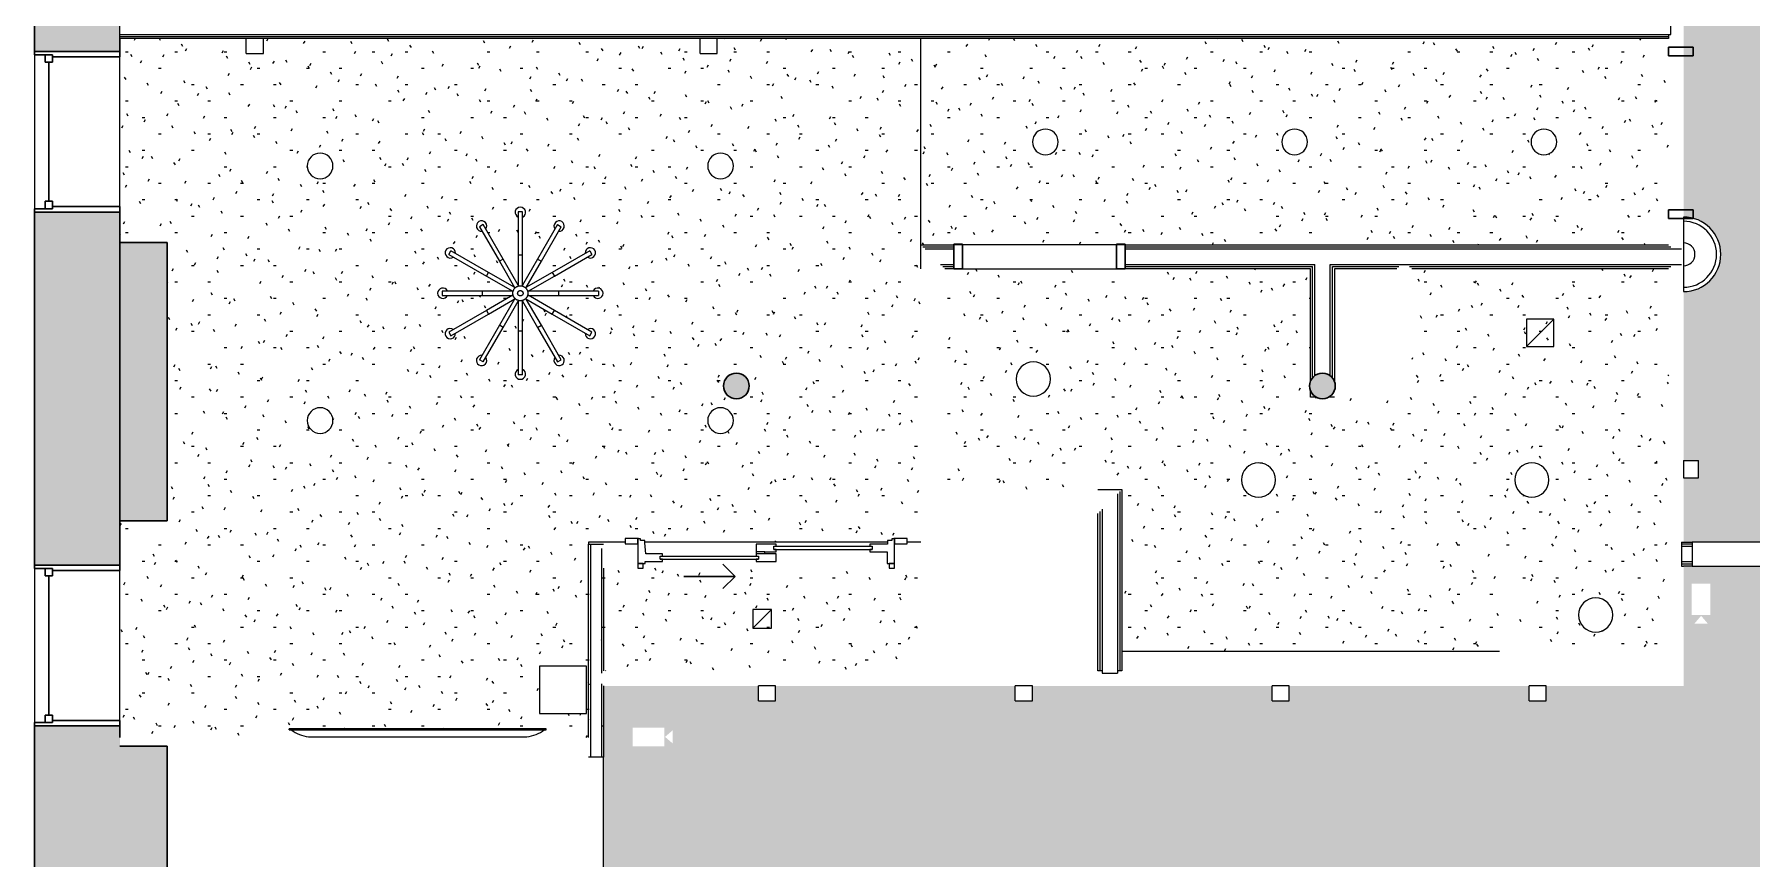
# Model space of a CAD drawing. Header units: inches. Extents: x -1041 to 1507, y -3558 to 870.
# Drawn here: x -1035.1 to -633.9, y 65 to 257.5 of the extents above; entities that cross this region are included whole.
import ezdxf

# ---------------------------------------------------------------- set-up
doc = ezdxf.new("R2010")
doc.units = ezdxf.units.IN
doc.header["$MEASUREMENT"] = 0
for name, color, linetype, lineweight in [('A-CLNG', 13, 'Continuous', 18), ('A-CLNG-PATT', 13, 'Continuous', 18), ('A-DETL-GENF', 92, 'Continuous', 18), ('A-DOOR', 31, 'Continuous', 18), ('A-DOOR-FRAM', 31, 'Continuous', 30), ('A-DOOR-GLAZ', 31, 'Continuous', 30), ('A-DOOR-OPNG', 31, 'Continuous', 30), ('A-GLAZ', 151, 'Continuous', 18), ('A-WALL', 113, 'Continuous', 18), ('A-WALL-PATT', 111, 'Continuous', 18), ('E-LITE-EQPM', 33, 'Continuous', 9), ('I-WALL', 2, 'Continuous', 18), ('Q-SPCQ', 91, 'Continuous', 9), ('S-COLS', 52, 'Continuous', 18)]:
    doc.layers.add(name, color=color, linetype=linetype, lineweight=lineweight)
pattern_1 = [(0, (0, 0), (15.36, 3.84), [0.634, -10.886, 0.634, -10.886, -61.44]), (0, (0, 0), (15.36, 3.84), [-23.04, 0.634, -22.406, 0.634, -10.886, -26.88]), (0, (0, 0), (15.36, 3.84), [-57.6, 0.634, -7.046, 0.634, -18.566]), (120, (5.76, 1.92), (-11.005538, 11.38215), [0.634, -10.886, 0.634, -10.886, -61.44]), (120, (5.76, 1.92), (-11.005538, 11.38215), [-23.04, 0.634, -22.406, 0.634, -10.886, -26.88]), (120, (5.76, 1.92), (-11.005538, 11.38215), [-57.6, 0.634, -7.046, 0.634, -18.566]), (240, (7.68, 9.6), (-4.354462, -15.22215), [0.634, -10.886, 0.634, -10.886, -61.44]), (240, (7.68, 9.6), (-4.354462, -15.22215), [-23.04, 0.634, -22.406, 0.634, -10.886, -26.88]), (240, (7.68, 9.6), (-4.354462, -15.22215), [-57.6, 0.634, -7.046, 0.634, -18.566])]

# ---------------------------------------------------------------- blocks, each defined once
blk = doc.blocks.new('Double Hung - side window 4_ X 6_ 3_ H-6972878-1st Floor RCP')
at = {"layer": 'A-GLAZ', "color": 8, "lineweight": 30}
for p, q in [((-18.75, 10), (-18, 10)), ((-18, 5.75), (-18, 10)), ((18, 5.75), (18, 10)), ((18.75, 10), (18, 10)), ((-18, 7.5), (-18, 5.75)), ((-18, 7.5), (-16.25, 7.5)), ((-18, 5.75), (-16.25, 5.75)), ((-18, 5.75), (-17.5, 5.75)), ((-17.5, -10), (-17.5, 5.75)), ((-16.25, 7.5), (-16.25, 5.75)), ((-16.25, 6.625), (16.25, 6.625)), ((16.25, 7.5), (16.25, 5.75)), ((18, 7.5), (16.25, 7.5)), ((18, 5.75), (16.25, 5.75)), ((17.5, 5.75), (18, 5.75)), ((17.5, 5.75), (17.5, -10)), ((18, 7.5), (18, 5.75)), ((-17.5, -10), (-18.75, -10)), ((17.5, -10), (18.75, -10))]:
    blk.add_line(p, q, dxfattribs=at)
blk = doc.blocks.new('Concrete-Round-Column - 10_-4877615-1st Floor RCP')
at = {"layer": 'S-COLS', "lineweight": 9}
blk.add_hatch(color=7, dxfattribs=at).paths.add_polyline_path([(0, -3), (1.15, -2.77), (2.12, -2.12), (2.77, -1.15), (3, 0), (2.77, 1.15), (2.12, 2.12), (1.15, 2.77), (0, 3), (-1.15, 2.77), (-2.12, 2.12), (-2.77, 1.15), (-3, 0), (-2.77, -1.15), (-2.12, -2.12), (-1.15, -2.77), (-1.03, -2.79)], flags=0)
at = {"layer": 'S-COLS', "color": 8, "lineweight": 30}
for start, end in [(0, 180), (180, 0)]:
    blk.add_arc((0, 0), 3, start, end, dxfattribs=at)
blk = doc.blocks.new('Single Flush - D2 3_ X 8_-8252890-1st Floor RCP')
at = {"layer": 'A-DOOR-FRAM'}
for p, q in [((-20, -2.9375), (-20, 2.8125)), ((-20, 2.8125), (-18, 2.8125)), ((-18, -2.9375), (-18, 2.8125)), ((18.000004, -2.9375), (18.000004, 2.8125)), ((18.000004, 2.8125), (20.000004, 2.8125)), ((20.000004, -2.9375), (20.000004, 2.8125)), ((-20, -2.9375), (-18, -2.9375)), ((18.000004, -2.9375), (20.000004, -2.9375))]:
    blk.add_line(p, q, dxfattribs=at)
blk = doc.blocks.new('Door-Sliding-JELD-WEN-2_Panel-Stationary_Active-Wide_Stile-EpicVue - D6 5_ X 8_-8222142-1st Floor RCP')
at = {"layer": 'A-DETL-GENF', "lineweight": 9}
for p, q in [((-29.86, 4.12), (-32.91, 4.12)), ((-32.91, 4.12), (-32.91, 2.86)), ((-30, 2.86), (-30, 4.04)), ((-30, 4.04), (-29.86, 4.04)), ((-29.86, 4.04), (-29.86, 4.12)), ((29.86, 4.12), (29.86, 4.04)), ((32.91, 4.12), (29.86, 4.12)), ((29.86, 4.04), (30, 4.04)), ((30, 4.04), (30, 2.86)), ((32.91, 2.86), (32.91, 4.12)), ((-32.91, 2.86), (-30, 2.86)), ((-29.34, 4.01), (-30, 4.01)), ((-30, 4.01), (-30, -1.74)), ((-29.34, 3.61), (-29.34, 4.01)), ((-28.34, 3.61), (-29.34, 3.61)), ((-28.34, 3.12), (-28.34, 3.61)), ((-28.11, 0.52), (-28.34, 3.12)), ((-24.21, 0.52), (-28.11, 0.52)), ((-24.75, -0.74), (-24.75, 0.01)), ((-24.75, 0.01), (-24.21, 0.01)), ((-24.21, 0.01), (-24.21, 0.52)), ((2.32, 2.8), (-2.37, 2.8)), ((-2.37, 2.8), (-2.37, 0.96)), ((-2.37, 0.96), (-2.32, 0.96)), ((-0.28, 1.01), (-2.32, 1.01)), ((-2.32, 1.01), (-2.32, 0.96)), ((-2.32, 0.96), (-2.32, 0.01)), ((-0.28, 0.52), (-2.32, 0.52)), ((-2.32, 0.01), (-1.78, 0.01)), ((-1.78, 0.01), (-1.78, -0.74)), ((-0.28, 0.52), (-0.28, 1.01)), ((-0.28, 1.01), (2.31, 1.01)), ((2.31, 0.52), (-0.28, 0.52)), ((1.78, 1.54), (1.78, 2.29)), ((1.78, 2.29), (2.32, 2.29)), ((2.31, 1.54), (1.78, 1.54)), ((2.31, 1.01), (2.31, 1.54)), ((2.31, -1.27), (2.31, 0.52)), ((2.32, 2.29), (2.32, 2.8)), ((24.2, 2.8), (24.2, 2.29)), ((28.33, 2.8), (24.2, 2.8)), ((24.2, 2.29), (24.75, 2.29)), ((24.75, 1.54), (24.21, 1.54)), ((24.21, 1.54), (24.21, 1.01)), ((24.21, 1.01), (28.25, 1.01)), ((24.75, 2.29), (24.75, 1.54)), ((28.25, 1.01), (28.25, -1.74)), ((29.34, 3.61), (28.33, 3.61)), ((28.33, 3.61), (28.33, 2.8)), ((30, 4.01), (29.34, 4.01)), ((29.34, 4.01), (29.34, 3.61)), ((30, -1.74), (30, 4.01)), ((30, 2.86), (32.91, 2.86)), ((-30, -1.74), (-28.25, -1.74)), ((-28.25, -1.74), (-28.25, -1.27)), ((-28.25, -1.27), (-24.22, -1.27)), ((-24.22, -0.74), (-24.75, -0.74)), ((-24.22, -1.27), (-24.22, -0.74)), ((-1.78, -0.74), (-2.31, -0.74)), ((-2.31, -0.74), (-2.31, -1.27)), ((-2.31, -1.27), (2.31, -1.27)), ((28.25, -1.74), (30, -1.74))]:
    blk.add_line(p, q, dxfattribs=at)
at = {"layer": 'A-DOOR-FRAM', "lineweight": 9}
for p, q in [((-28.75, -1.74), (-30, -1.74)), ((-30, -1.74), (-30, -2.81)), ((-30, -2.81), (-28.75, -2.81)), ((-28.75, -2.81), (-28.75, -1.74)), ((28.75, -1.74), (28.75, -2.81)), ((30, -1.74), (28.75, -1.74)), ((28.75, -2.81), (30, -2.81)), ((30, -2.81), (30, -1.74))]:
    blk.add_line(p, q, dxfattribs=at)
at = {"layer": 'A-DOOR-GLAZ', "lineweight": 9}
for p, q in [((-24.75, 0.01), (-1.78, 0.01)), ((1.78, 2.29), (24.75, 2.29)), ((1.78, 1.54), (24.75, 1.54)), ((-24.75, -0.74), (-1.78, -0.74))]:
    blk.add_line(p, q, dxfattribs=at)
at = {"layer": 'A-DOOR-OPNG'}
for p, q in [((-10.1, -1.92), (-7.27, -4.75)), ((-7.27, -4.75), (-19.27, -4.75)), ((-10.1, -7.58), (-7.27, -4.75))]:
    blk.add_line(p, q, dxfattribs=at)
blk = doc.blocks.new('Single Flush - D1 3_ X 8_-8252943-1st Floor RCP')
at = {"layer": 'A-DOOR-FRAM'}
for p, q in [((-20, -4), (-20, 1.75)), ((-20, 1.75), (-18, 1.75)), ((-18, -4), (-18, 1.75)), ((18.000004, -4), (18.000004, 1.75)), ((18.000004, 1.75), (20.000004, 1.75)), ((20.000004, -4), (20.000004, 1.75)), ((-20, -4), (-18, -4)), ((18.000004, -4), (20.000004, -4))]:
    blk.add_line(p, q, dxfattribs=at)
blk = doc.blocks.new('A-Flat_Screen_TV - OLED 65B6P 65_-4747238-1st Floor RCP')
at = {"layer": 'Q-SPCQ'}
for p, q in [((-29.94, 0.19), (-30, 0.19)), ((-30, 0.19), (-30, 0)), ((-30, 0), (30, 0)), ((-29.56, 0.19), (-29.94, 0.19)), ((-29.94, 0), (-29.94, -0.06)), ((29.56, 0.19), (-29.56, 0.19)), ((25.5, 1.81), (-25.5, 1.81)), ((29.94, 0.19), (29.56, 0.19)), ((30, 0.19), (29.94, 0.19)), ((29.94, 0), (29.94, -0.06)), ((30, 0.19), (30, 0)), ((-29.94, -0.06), (29.94, -0.06))]:
    blk.add_line(p, q, dxfattribs=at)
for centre, start, end in [((-24.9, -5.58), 94.6372, 128.9656), ((24.9, -5.58), 51.0344, 85.3628)]:
    blk.add_arc(centre, 7.41, start, end, dxfattribs=at)
blk = doc.blocks.new('Sconce Light - Uplight - LIGHT W ROOM NUMBER-8192796-1st Floor RCP')
at = {"layer": 'E-LITE-EQPM'}
blk.add_line((-8.71, 1.75), (8.71, 1.75), dxfattribs=at)
for radius, start in [(8.71, 360), (7.71, 0), (2.68, 0)]:
    blk.add_arc((0, 1.75), radius, start, 180, dxfattribs=at)
blk = doc.blocks.new('Sconce Light - Sphere - 100W - 277V-8192798-1st Floor RCP')
at = {"layer": 'E-LITE-EQPM'}
for p, q in [((0, -1.75), (-2, -1.75)), ((-2, -1.75), (-2, -5.25)), ((2, -1.75), (0, -1.75)), ((2, -1.75), (2, -5.25)), ((-2, -5.25), (0, -5.25)), ((0, -5.25), (2, -5.25))]:
    blk.add_line(p, q, dxfattribs=at)
blk = doc.blocks.new('Sconce Light - Sphere - 100W - 277V-8188949-1st Floor RCP')
at = {"layer": 'E-LITE-EQPM'}
for p, q in [((0, 5.25), (-2, 5.25)), ((-2, 5.25), (-2, 1.75)), ((2, 5.25), (0, 5.25)), ((2, 5.25), (2, 1.75)), ((-2, 1.75), (0, 1.75)), ((0, 1.75), (2, 1.75))]:
    blk.add_line(p, q, dxfattribs=at)
blk = doc.blocks.new('Sconce Light - Sphere - 100W - 277V-8439645-1st Floor RCP')
at = {"layer": 'E-LITE-EQPM'}
for p, q in [((0, 7.5), (-2, 7.5)), ((-2, 7.5), (-2, 4)), ((2, 7.5), (0, 7.5)), ((2, 7.5), (2, 4)), ((-2, 4), (0, 4)), ((0, 4), (2, 4))]:
    blk.add_line(p, q, dxfattribs=at)
blk = doc.blocks.new('L-Recessed Square Downlight - 6_-V6-1st Floor RCP')
at = {"layer": 'E-LITE-EQPM'}
for p, q in [((-3.1875, -3.1875), (-3.1875, 3.1875)), ((-3.1875, 3.1875), (3.1875, 3.1875)), ((-3.1875, 3.1875), (3.1875, -3.1875)), ((3.1875, 3.1875), (3.1875, -3.1875)), ((3.1875, -3.1875), (-3.1875, -3.1875))]:
    blk.add_line(p, q, dxfattribs=at)
blk = doc.blocks.new('L-Recessed Square Downlight - 4_-4552743-1st Floor RCP')
at = {"layer": 'E-LITE-EQPM'}
for p, q in [((-2.1875, -2.1875), (-2.1875, 2.1875)), ((-2.1875, 2.1875), (2.1875, 2.1875)), ((-2.1875, 2.1875), (2.1875, -2.1875)), ((2.1875, 2.1875), (2.1875, -2.1875)), ((2.1875, -2.1875), (-2.1875, -2.1875))]:
    blk.add_line(p, q, dxfattribs=at)
blk = doc.blocks.new('Iron_Chandelier_2145 - Iron_Chandelier_2145-6205901-1st Floor RCP')
at = {"layer": 'E-LITE-EQPM'}
for p, q in [((-8.69, 16.05), (-9.56, 15.55)), ((-4.04, 7.99), (-8.69, 16.05)), ((-0.5, 19.02), (-0.5, 8.88)), ((0.5, 19.02), (-0.5, 19.02)), ((0.5, 8.88), (0.5, 19.02)), ((8.69, 16.05), (4.04, 7.99)), ((8.69, 16.05), (9.56, 15.55)), ((-9.56, 15.55), (-4.9, 7.49)), ((4.9, 7.49), (9.56, 15.55)), ((-16.72, 9.08), (-16.22, 9.94)), ((-16.72, 9.08), (-7.94, 4)), ((-7.44, 4.87), (-16.22, 9.94)), ((-0.5, 8.88), (-0.5, 2.41)), ((0.5, 8.88), (-0.5, 8.88)), ((0.5, 2.41), (0.5, 8.88)), ((16.22, 9.94), (7.44, 4.87)), ((7.94, 4), (16.72, 9.08)), ((16.22, 9.94), (16.72, 9.08)), ((-7.94, 4), (-7.44, 4.87)), ((-1.84, 1.64), (-7.44, 4.87)), ((-4.04, 7.99), (-4.9, 7.49)), ((-4.9, 7.49), (-1.36, 1.36)), ((-0.5, 1.86), (-4.04, 7.99)), ((4.04, 7.99), (0.5, 1.86)), ((1.36, 1.36), (4.9, 7.49)), ((7.44, 4.87), (1.84, 1.64)), ((4.04, 7.99), (4.9, 7.49)), ((7.44, 4.87), (7.94, 4)), ((-8.94, 0.5), (-18.25, 0.5)), ((-18.25, 0.5), (-18.25, -0.5)), ((-1.86, 0.5), (-8.94, 0.5)), ((-8.94, 0.5), (-8.94, -0.5)), ((-7.94, 4), (-2.34, 0.77)), ((-2.34, 0.77), (-1.69, 0.4)), ((-1.2, 1.27), (-1.84, 1.64)), ((-0.5, 2.41), (-0.5, 1.66)), ((0.5, 1.67), (0.5, 2.41)), ((1.84, 1.64), (1.19, 1.26)), ((1.69, 0.4), (2.34, 0.77)), ((8.94, 0.5), (1.86, 0.5)), ((2.34, 0.77), (7.94, 4)), ((18.25, 0.5), (8.94, 0.5)), ((8.94, 0.5), (8.94, -0.5)), ((18.25, 0.5), (18.25, -0.5)), ((-18.25, -0.5), (-8.94, -0.5)), ((-7.94, -4), (-16.72, -9.08)), ((-8.94, -0.5), (-1.86, -0.5)), ((-2.34, -0.77), (-7.94, -4)), ((-7.94, -4), (-7.44, -4.87)), ((-7.44, -4.87), (-1.84, -1.64)), ((-1.36, -1.36), (-4.9, -7.49)), ((-4.04, -7.99), (-0.5, -1.86)), ((-1.69, -0.4), (-2.34, -0.77)), ((-1.84, -1.64), (-1.19, -1.26)), ((-0.5, -1.67), (-0.5, -2.41)), ((-0.5, -2.41), (-0.5, -8.88)), ((0.5, -2.41), (0.5, -1.66)), ((0.5, -1.86), (4.04, -7.99)), ((0.5, -8.88), (0.5, -2.41)), ((1.2, -1.27), (1.84, -1.64)), ((4.9, -7.49), (1.36, -1.36)), ((2.34, -0.77), (1.69, -0.4)), ((1.84, -1.64), (7.44, -4.87)), ((1.86, -0.5), (8.94, -0.5)), ((7.94, -4), (2.34, -0.77)), ((7.44, -4.87), (7.94, -4)), ((16.72, -9.08), (7.94, -4)), ((8.94, -0.5), (18.25, -0.5)), ((-16.22, -9.94), (-7.44, -4.87)), ((-4.9, -7.49), (-9.56, -15.55)), ((-8.69, -16.05), (-4.04, -7.99)), ((-4.04, -7.99), (-4.9, -7.49)), ((4.04, -7.99), (4.9, -7.49)), ((4.04, -7.99), (8.69, -16.05)), ((9.56, -15.55), (4.9, -7.49)), ((7.44, -4.87), (16.22, -9.94)), ((-16.72, -9.08), (-16.22, -9.94)), ((-0.5, -8.88), (-0.5, -19.02)), ((0.5, -8.88), (-0.5, -8.88)), ((0.5, -19.02), (0.5, -8.88)), ((16.22, -9.94), (16.72, -9.08)), ((-8.69, -16.05), (-9.56, -15.55)), ((8.69, -16.05), (9.56, -15.55)), ((0.5, -19.02), (-0.5, -19.02))]:
    blk.add_line(p, q, dxfattribs=at)
at = {"layer": 'E-LITE-EQPM', "flags": 128}
for points in [[(-1.75, 0), (-1.75, 0.07), (-1.75, 0.14), (-1.74, 0.21), (-1.73, 0.28), (-1.72, 0.35), (-1.7, 0.42), (-1.68, 0.48), (-1.66, 0.55), (-1.64, 0.62), (-1.61, 0.68), (-1.59, 0.75), (-1.56, 0.81), (-1.52, 0.87), (-1.49, 0.93), (-1.45, 0.99), (-1.41, 1.05), (-1.36, 1.1), (-1.32, 1.16), (-1.27, 1.21), (-1.22, 1.26), (-1.17, 1.31), (-1.12, 1.35), (-1.06, 1.39), (-1.01, 1.44), (-0.95, 1.48), (-0.89, 1.51), (-0.83, 1.55), (-0.76, 1.58), (-0.7, 1.61), (-0.64, 1.63), (-0.57, 1.66), (-0.5, 1.68), (-0.44, 1.7), (-0.37, 1.71), (-0.3, 1.73), (-0.23, 1.74), (-0.16, 1.75), (-0.09, 1.75), (-0.02, 1.75), (0.05, 1.75), (0.12, 1.75), (0.19, 1.74), (0.26, 1.73), (0.33, 1.72), (0.4, 1.71), (0.47, 1.69), (0.53, 1.67), (0.6, 1.65), (0.67, 1.62), (0.73, 1.59), (0.79, 1.56), (0.85, 1.53), (0.92, 1.5), (0.97, 1.46), (1.03, 1.42), (1.09, 1.38), (1.14, 1.33), (1.19, 1.28), (1.24, 1.23), (1.29, 1.18), (1.34, 1.13), (1.38, 1.08), (1.43, 1.02), (1.46, 0.96), (1.5, 0.9), (1.54, 0.84), (1.57, 0.78), (1.6, 0.72), (1.63, 0.65), (1.65, 0.59), (1.67, 0.52), (1.69, 0.45), (1.71, 0.39), (1.72, 0.32), (1.74, 0.25), (1.74, 0.18), (1.75, 0.11), (1.75, 0.04), (1.75, 0)], [(1.75, 0), (1.75, -0.07), (1.75, -0.14), (1.74, -0.21), (1.73, -0.28), (1.72, -0.35), (1.7, -0.42), (1.68, -0.48), (1.66, -0.55), (1.64, -0.62), (1.61, -0.68), (1.59, -0.75), (1.56, -0.81), (1.52, -0.87), (1.49, -0.93), (1.45, -0.99), (1.41, -1.05), (1.36, -1.1), (1.32, -1.16), (1.27, -1.21), (1.22, -1.26), (1.17, -1.31), (1.12, -1.35), (1.06, -1.39), (1.01, -1.44), (0.95, -1.48), (0.89, -1.51), (0.83, -1.55), (0.76, -1.58), (0.7, -1.61), (0.64, -1.63), (0.57, -1.66), (0.5, -1.68), (0.44, -1.7), (0.37, -1.71), (0.3, -1.73), (0.23, -1.74), (0.16, -1.75), (0.09, -1.75), (0.02, -1.75), (-0.05, -1.75), (-0.12, -1.75), (-0.19, -1.74), (-0.26, -1.73), (-0.33, -1.72), (-0.4, -1.71), (-0.47, -1.69), (-0.53, -1.67), (-0.6, -1.65), (-0.67, -1.62), (-0.73, -1.59), (-0.79, -1.56), (-0.85, -1.53), (-0.92, -1.5), (-0.97, -1.46), (-1.03, -1.42), (-1.09, -1.38), (-1.14, -1.33), (-1.19, -1.28), (-1.24, -1.23), (-1.29, -1.18), (-1.34, -1.13), (-1.38, -1.08), (-1.43, -1.02), (-1.46, -0.96), (-1.5, -0.9), (-1.54, -0.84), (-1.57, -0.78), (-1.6, -0.72), (-1.63, -0.65), (-1.65, -0.59), (-1.67, -0.52), (-1.69, -0.45), (-1.71, -0.39), (-1.72, -0.32), (-1.74, -0.25), (-1.74, -0.18), (-1.75, -0.11), (-1.75, -0.04), (-1.75, 0)], [(-0.63, 0), (-0.63, 0.03), (-0.63, 0.05), (-0.62, 0.08), (-0.62, 0.1), (-0.62, 0.12), (-0.61, 0.15), (-0.6, 0.17), (-0.6, 0.2), (-0.59, 0.22), (-0.58, 0.24), (-0.57, 0.27), (-0.56, 0.29), (-0.55, 0.31), (-0.53, 0.33), (-0.52, 0.35), (-0.5, 0.38), (-0.49, 0.39), (-0.47, 0.41), (-0.46, 0.43), (-0.44, 0.45), (-0.42, 0.47), (-0.4, 0.48), (-0.38, 0.5), (-0.36, 0.51), (-0.34, 0.53), (-0.32, 0.54), (-0.3, 0.55), (-0.27, 0.57), (-0.25, 0.58), (-0.23, 0.59), (-0.2, 0.59), (-0.18, 0.6), (-0.16, 0.61), (-0.13, 0.61), (-0.11, 0.62), (-0.08, 0.62), (-0.06, 0.63), (-0.03, 0.63), (-0.01, 0.63), (0.02, 0.63), (0.04, 0.63), (0.07, 0.62), (0.09, 0.62), (0.12, 0.62), (0.14, 0.61), (0.17, 0.61), (0.19, 0.6), (0.21, 0.59), (0.24, 0.58), (0.26, 0.57), (0.28, 0.56), (0.31, 0.55), (0.33, 0.54), (0.35, 0.52), (0.37, 0.51), (0.39, 0.49), (0.41, 0.48), (0.43, 0.46), (0.45, 0.44), (0.46, 0.42), (0.48, 0.41), (0.5, 0.39), (0.51, 0.37), (0.52, 0.35), (0.54, 0.32), (0.55, 0.3), (0.56, 0.28), (0.57, 0.26), (0.58, 0.23), (0.59, 0.21), (0.6, 0.19), (0.61, 0.16), (0.61, 0.14), (0.62, 0.11), (0.62, 0.09), (0.62, 0.06), (0.63, 0.04), (0.63, 0.01), (0.63, 0)], [(0.63, 0), (0.63, -0.03), (0.63, -0.05), (0.62, -0.08), (0.62, -0.1), (0.62, -0.12), (0.61, -0.15), (0.6, -0.17), (0.6, -0.2), (0.59, -0.22), (0.58, -0.24), (0.57, -0.27), (0.56, -0.29), (0.55, -0.31), (0.53, -0.33), (0.52, -0.35), (0.5, -0.38), (0.49, -0.39), (0.47, -0.41), (0.46, -0.43), (0.44, -0.45), (0.42, -0.47), (0.4, -0.48), (0.38, -0.5), (0.36, -0.51), (0.34, -0.53), (0.32, -0.54), (0.3, -0.55), (0.27, -0.57), (0.25, -0.58), (0.23, -0.59), (0.2, -0.59), (0.18, -0.6), (0.16, -0.61), (0.13, -0.61), (0.11, -0.62), (0.08, -0.62), (0.06, -0.63), (0.03, -0.63), (0.01, -0.63), (-0.02, -0.63), (-0.04, -0.63), (-0.07, -0.62), (-0.09, -0.62), (-0.12, -0.62), (-0.14, -0.61), (-0.17, -0.61), (-0.19, -0.6), (-0.21, -0.59), (-0.24, -0.58), (-0.26, -0.57), (-0.28, -0.56), (-0.31, -0.55), (-0.33, -0.54), (-0.35, -0.52), (-0.37, -0.51), (-0.39, -0.49), (-0.41, -0.48), (-0.43, -0.46), (-0.45, -0.44), (-0.46, -0.42), (-0.48, -0.41), (-0.5, -0.39), (-0.51, -0.37), (-0.52, -0.35), (-0.54, -0.32), (-0.55, -0.3), (-0.56, -0.28), (-0.57, -0.26), (-0.58, -0.23), (-0.59, -0.21), (-0.6, -0.19), (-0.61, -0.16), (-0.61, -0.14), (-0.62, -0.11), (-0.62, -0.09), (-0.62, -0.06), (-0.63, -0.04), (-0.63, -0.01), (-0.63, 0)]]:
    blk.add_lwpolyline(points, dxfattribs=at)
at = {"layer": 'E-LITE-EQPM'}
for centre, start, end in [((0, 18.89), 90, 244.637), ((0, 18.89), 295.363, 90), ((-9.06, 15.7), 120, 274.637), ((-9.06, 15.7), 325.363, 120), ((9.06, 15.7), 60, 214.637), ((9.06, 15.7), 265.363, 60), ((-16.36, 9.44), 150, 304.637), ((-16.36, 9.44), 355.363, 150), ((16.36, 9.44), 30, 184.637), ((16.36, 9.44), 235.363, 30), ((-18.12, 0), 25.363, 180), ((-18.12, 0), 180, 334.637), ((18.12, 0), 0, 154.637), ((18.12, 0), 205.363, 0), ((-16.36, -9.44), 55.363, 210), ((-16.36, -9.44), 210, 4.637), ((16.36, -9.44), 175.363, 330), ((16.36, -9.44), 330, 124.637), ((-9.06, -15.7), 85.363, 240), ((-9.06, -15.7), 240, 34.637), ((9.06, -15.7), 145.363, 300), ((9.06, -15.7), 300, 94.637), ((0, -18.89), 115.363, 270), ((0, -18.89), 270, 64.637)]:
    blk.add_arc(centre, 1.21, start, end, dxfattribs=at)
blk = doc.blocks.new('Lighting_Pendants_Elesi-Luce_Quid_02820 - Quid_02820-6789157-1st Floor RCP')
at = {"layer": 'A-DETL-GENF', "lineweight": 9}
for p, q in [((5.51, 5.51), (-5.51, 5.51)), ((-5.51, 5.51), (-5.51, -5.51)), ((-5.51, 5.51), (-5.51, -5.51)), ((5.51, 5.51), (-5.51, 5.51)), ((5.51, -5.51), (5.51, 5.51)), ((5.51, -5.51), (5.51, 5.51)), ((-5.51, -5.51), (5.51, -5.51)), ((-5.51, -5.51), (5.51, -5.51))]:
    blk.add_line(p, q, dxfattribs=at)
blk = doc.blocks.new('Sconce Light - Sphere - Bedside Sconce-8114696-1st Floor RCP')
at = {"layer": 'E-LITE-EQPM'}
for p, q in [((0, 6.3125), (-2, 6.3125)), ((-2, 6.3125), (-2, 2.8125)), ((2, 6.3125), (0, 6.3125)), ((2, 6.3125), (2, 2.8125)), ((-2, 2.8125), (0, 2.8125)), ((0, 2.8125), (2, 2.8125))]:
    blk.add_line(p, q, dxfattribs=at)

msp = doc.modelspace()

# ---------------------------------------------------------------- hatches: boundary and pattern name
at = {"layer": 'A-CLNG-PATT'}
h = msp.add_hatch(dxfattribs=at)
h.set_pattern_fill('FP_3', color=256, style=0, pattern_type=2)
h.set_pattern_definition(pattern_1)
h.paths.add_polyline_path([(-901.04, 36.25), (-734.66, 36.25), (-734.66, 39.75), (-730.66, 39.75), (-730.66, 36.25), (-666.72, 36.25), (-666.72, 39.75), (-662.72, 39.75), (-662.72, 36.25), (-612.11, 36.25), (-612.11, 39.57), (-612.89, 38.89), (-612.89, 42.01), (-612.11, 41.34), (-612.11, 133.25), (-649.82, 133.25), (-649.82, 105.32), (-681.91, 105.32), (-681.91, 101.82), (-685.91, 101.82), (-685.91, 105.32), (-741.91, 105.32), (-741.91, 101.82), (-745.91, 101.82), (-745.91, 105.32), (-801.91, 105.32), (-801.91, 101.82), (-805.91, 101.82), (-805.91, 105.32), (-861.91, 105.32), (-861.91, 101.82), (-865.91, 101.82), (-865.91, 105.32), (-902.11, 105.32), (-902.11, 36.25)], flags=0)
h.paths.add_polyline_path([(-601.07, 36.25), (-601.07, 44.47), (-590.07, 44.47), (-590.07, 133.25), (-609.11, 133.25), (-609.11, 42.67), (-603.53, 42.67), (-603.53, 38.26), (-609.11, 38.26), (-609.11, 36.25), (-603.53, 36.25)], flags=0)
h.paths.add_polyline_path([(-895.28, 91.17), (-895.28, 95.59), (-887.91, 95.59), (-887.91, 91.17)], flags=0)
h.paths.add_polyline_path([(-885.92, 91.84), (-887.74, 93.4), (-885.92, 94.95), (-885.92, 93.07)], flags=0)
h.paths.add_polyline_path([(-647.27, 119.86), (-645.71, 121.68), (-644.15, 119.86)], flags=0)
h.paths.add_polyline_path([(-647.27, 121.85), (-647.93, 121.85), (-647.93, 129.22), (-643.52, 129.22), (-643.52, 121.85), (-644.15, 121.85)], flags=0)
h.paths.add_polyline_path([(-597.28, 138.88), (-590.07, 138.88), (-590.07, 153.94), (-593.57, 153.94), (-593.57, 157.94), (-590.07, 157.94), (-590.07, 190.94), (-593.57, 190.94), (-593.57, 194.94), (-590.07, 194.94), (-590.07, 290.26), (-593.57, 290.26), (-593.57, 294.26), (-590.07, 294.26), (-590.07, 327.26), (-593.57, 327.26), (-593.57, 331.26), (-590.07, 331.26), (-590.07, 424.56), (-593.57, 424.56), (-593.57, 428.56), (-590.07, 428.56), (-590.07, 461.56), (-593.57, 461.56), (-593.57, 465.56), (-590.07, 465.56), (-590.07, 564.52), (-593.57, 564.52), (-593.57, 568.52), (-590.07, 568.52), (-590.07, 595.93), (-593.57, 595.93), (-593.57, 599.93), (-590.07, 599.93), (-590.07, 674.85), (-609.11, 674.85), (-609.11, 138.88), (-599.42, 138.88)], flags=0)
h.paths.add_polyline_path([(-637.65, 138.88), (-612.11, 138.88), (-612.11, 674.85), (-632.11, 674.85), (-632.33, 672.91), (-632.97, 671.07), (-634.01, 669.42), (-635.39, 668.04), (-637.04, 667.01), (-638.88, 666.36), (-640.82, 666.14), (-642.76, 666.36), (-643.61, 666.66), (-643.61, 663.57), (-648.03, 663.57), (-648.03, 670.06), (-648.67, 671.07), (-649.31, 672.91), (-649.53, 674.85), (-649.82, 674.85), (-649.82, 614.6), (-646.32, 614.6), (-646.32, 610.6), (-649.82, 610.6), (-649.82, 554.6), (-646.32, 554.6), (-646.32, 550.6), (-649.82, 550.6), (-649.82, 513.52), (-647.88, 513.3), (-646.04, 512.66), (-644.39, 511.62), (-643.01, 510.24), (-641.97, 508.59), (-641.33, 506.75), (-641.11, 504.81), (-641.33, 502.87), (-641.97, 501.03), (-643.01, 499.38), (-644.39, 498), (-646.04, 496.96), (-647.88, 496.32), (-649.82, 496.1), (-649.82, 417.81), (-646.32, 417.81), (-646.32, 413.81), (-649.82, 413.81), (-649.82, 361.93), (-646.32, 361.93), (-646.32, 357.93), (-649.82, 357.93), (-649.82, 351.69), (-650.09, 351.69), (-650.09, 314.19), (-649.82, 314.19), (-649.82, 320.6), (-647.88, 320.38), (-646.04, 319.74), (-644.39, 318.7), (-643.01, 317.32), (-641.97, 315.67), (-641.33, 313.83), (-641.11, 311.89), (-641.33, 309.95), (-641.97, 308.11), (-643.01, 306.46), (-644.39, 305.08), (-646.04, 304.04), (-647.88, 303.4), (-649.82, 303.18), (-649.82, 214.83), (-647.88, 214.61), (-646.04, 213.97), (-644.39, 212.93), (-643, 211.54), (-641.97, 209.9), (-641.33, 208.06), (-641.11, 206.12), (-641.33, 204.19), (-641.97, 202.35), (-643.01, 200.69), (-644.39, 199.31), (-646.04, 198.28), (-647.88, 197.63), (-649.82, 197.41), (-649.82, 157.94), (-646.32, 157.94), (-646.32, 153.94), (-649.82, 153.94), (-649.82, 138.88), (-647.82, 138.88)], flags=0)
h.paths.add_polyline_path([(-597.28, 139.84), (-597.28, 147.21), (-592.86, 147.21), (-592.86, 139.84)], flags=0)
h.paths.add_polyline_path([(-595.09, 147.38), (-596.64, 149.2), (-593.53, 149.2), (-593.57, 149.15)], flags=0)
h.paths.add_polyline_path([(-647.36, 661.58), (-645.81, 663.4), (-644.25, 661.58), (-646.49, 661.58)], flags=0)
h = msp.add_hatch(dxfattribs=at)
h.set_pattern_fill('FP_3', color=256, style=0, pattern_type=2)
h.set_pattern_definition(pattern_1)
h.paths.add_polyline_path([(-915.56, 93.25), (-905.61, 93.25), (-905.61, 138.88), (-897.01, 138.88), (-897.01, 139.75), (-893.96, 139.75), (-893.96, 139.67), (-894.11, 139.67), (-894.11, 139.64), (-893.44, 139.64), (-893.44, 139.24), (-892.44, 139.24), (-892.44, 138.88), (-835.77, 138.88), (-835.77, 139.24), (-834.77, 139.24), (-834.77, 139.64), (-834.11, 139.64), (-834.11, 139.67), (-834.25, 139.67), (-834.25, 139.75), (-831.2, 139.75), (-831.2, 138.88), (-828, 138.88), (-828, 256.5), (-875.56, 256.5), (-875.56, 253), (-879.56, 253), (-879.56, 256.5), (-981.55, 256.5), (-981.55, 253), (-985.55, 253), (-985.55, 256.5), (-1015.06, 256.5), (-1015.06, 208.87), (-1004.06, 208.87), (-1004.06, 143.88), (-1015.06, 143.88), (-1015.06, 93.25), (-915.93, 93.25)], flags=0)
h.paths.add_polyline_path([(-971, 93.44), (-972.45, 93.71), (-973.82, 94.26), (-975.06, 95.07), (-975.5, 95.07), (-975.5, 95.25), (-975.43, 95.25), (-975.43, 95.32), (-915.56, 95.32), (-915.56, 95.25), (-915.5, 95.25), (-915.5, 95.07), (-915.93, 95.07), (-917.17, 94.26), (-918.54, 93.71), (-920, 93.44), (-954.68, 93.44)], flags=0)
h.paths.add_polyline_path([(-917.07, 98.86), (-917.07, 109.89), (-906.05, 109.89), (-906.05, 98.86), (-915.93, 98.86)], flags=0)
h.paths.add_polyline_path([(-968.3, 164.29), (-969.07, 164.39), (-969.8, 164.69), (-970.42, 165.17), (-970.89, 165.79), (-971.19, 166.51), (-971.3, 167.29), (-971.19, 168.06), (-970.89, 168.79), (-970.42, 169.41), (-969.8, 169.88), (-969.07, 170.18), (-968.3, 170.29), (-967.52, 170.18), (-966.8, 169.88), (-966.17, 169.41), (-965.7, 168.79), (-965.4, 168.06), (-965.3, 167.29), (-965.4, 166.51), (-965.7, 165.79), (-966.17, 165.17), (-966.8, 164.69), (-967.52, 164.39)], flags=0)
h.paths.add_polyline_path([(-874.76, 164.29), (-875.54, 164.39), (-876.26, 164.69), (-876.88, 165.17), (-877.36, 165.79), (-877.66, 166.51), (-877.76, 167.29), (-877.66, 168.06), (-877.36, 168.79), (-876.88, 169.41), (-876.26, 169.88), (-875.54, 170.18), (-874.76, 170.29), (-873.99, 170.18), (-873.26, 169.88), (-872.64, 169.41), (-872.16, 168.79), (-871.87, 168.06), (-871.76, 167.29), (-871.87, 166.51), (-872.16, 165.79), (-872.64, 165.17), (-873.26, 164.69), (-873.99, 164.39)], flags=0)
h.paths.add_polyline_path([(-871.06, 172.37), (-872.21, 172.6), (-873.18, 173.25), (-873.83, 174.23), (-874.06, 175.37), (-873.83, 176.52), (-873.18, 177.5), (-872.16, 178.15), (-871.06, 178.37), (-869.91, 178.15), (-868.94, 177.5), (-868.29, 176.52), (-868.06, 175.37), (-868.29, 174.23), (-868.94, 173.25), (-869.91, 172.6)], flags=0)
h.paths.add_polyline_path([(-921.53, 176.93), (-922.24, 177.16), (-922.68, 177.77), (-922.68, 178.51), (-922.24, 179.12), (-922.03, 179.18), (-922.03, 195.16), (-929.64, 181.98), (-929.49, 181.82), (-929.43, 181.05), (-929.78, 180.43), (-930.47, 180.13), (-931.2, 180.28), (-931.69, 180.84), (-931.75, 181.61), (-931.4, 182.22), (-930.72, 182.53), (-930.5, 182.48), (-922.9, 195.66), (-936.73, 187.67), (-936.68, 187.46), (-936.99, 186.77), (-937.63, 186.4), (-938.38, 186.48), (-938.93, 186.98), (-939.09, 187.71), (-938.78, 188.39), (-938.14, 188.76), (-937.39, 188.68), (-937.23, 188.54), (-923.4, 196.52), (-938.61, 196.52), (-938.68, 196.31), (-939.28, 195.88), (-940.03, 195.88), (-940.63, 196.31), (-940.86, 197.02), (-940.63, 197.73), (-940.03, 198.17), (-939.28, 198.17), (-938.68, 197.73), (-938.61, 197.52), (-923.4, 197.52), (-937.24, 205.5), (-937.39, 205.36), (-938.16, 205.3), (-938.78, 205.66), (-939.09, 206.34), (-938.93, 207.07), (-938.38, 207.57), (-937.6, 207.63), (-936.99, 207.27), (-936.68, 206.59), (-936.73, 206.38), (-922.9, 198.39), (-930.5, 211.57), (-930.72, 211.52), (-931.4, 211.82), (-931.77, 212.47), (-931.69, 213.21), (-931.2, 213.77), (-930.47, 213.92), (-929.78, 213.62), (-929.41, 212.97), (-929.49, 212.23), (-929.64, 212.07), (-922.03, 198.89), (-922.03, 214.86), (-922.24, 214.93), (-922.68, 215.54), (-922.68, 216.28), (-922.24, 216.89), (-921.53, 217.12), (-920.82, 216.89), (-920.38, 216.28), (-920.38, 215.54), (-920.82, 214.93), (-921.03, 214.86), (-921.03, 198.89), (-913.42, 212.07), (-913.57, 212.23), (-913.63, 213), (-913.27, 213.62), (-912.59, 213.92), (-911.86, 213.77), (-911.36, 213.21), (-911.3, 212.44), (-911.66, 211.82), (-912.34, 211.52), (-912.56, 211.57), (-920.16, 198.39), (-906.33, 206.38), (-906.37, 206.59), (-906.07, 207.27), (-905.42, 207.65), (-904.68, 207.57), (-904.13, 207.07), (-903.97, 206.34), (-904.28, 205.66), (-904.92, 205.29), (-905.66, 205.36), (-905.83, 205.51), (-919.62, 197.52), (-904.45, 197.52), (-904.38, 197.73), (-903.78, 198.17), (-903.03, 198.17), (-902.43, 197.73), (-902.2, 197.02), (-902.43, 196.31), (-903.03, 195.88), (-903.78, 195.88), (-904.38, 196.31), (-904.45, 196.52), (-919.66, 196.52), (-905.82, 188.55), (-905.66, 188.68), (-904.89, 188.75), (-904.28, 188.39), (-903.97, 187.71), (-904.13, 186.98), (-904.68, 186.48), (-905.45, 186.42), (-906.07, 186.77), (-906.37, 187.46), (-906.33, 187.67), (-920.16, 195.66), (-912.56, 182.48), (-912.34, 182.53), (-911.66, 182.22), (-911.29, 181.58), (-911.36, 180.84), (-911.86, 180.28), (-912.59, 180.13), (-913.27, 180.43), (-913.65, 181.08), (-913.57, 181.82), (-913.42, 181.98), (-921.03, 195.16), (-921.03, 179.18), (-920.82, 179.12), (-920.38, 178.51), (-920.38, 177.76), (-920.82, 177.16), (-921.4, 176.97)], flags=0)
h.paths.add_polyline_path([(-874.76, 223.76), (-875.54, 223.86), (-876.26, 224.16), (-876.88, 224.64), (-877.36, 225.26), (-877.66, 225.99), (-877.76, 226.76), (-877.66, 227.54), (-877.36, 228.26), (-876.88, 228.88), (-876.26, 229.36), (-875.54, 229.66), (-874.76, 229.76), (-873.99, 229.66), (-873.26, 229.36), (-872.64, 228.88), (-872.16, 228.26), (-871.87, 227.54), (-871.76, 226.76), (-871.87, 225.99), (-872.16, 225.26), (-872.64, 224.64), (-873.26, 224.16), (-873.99, 223.86)], flags=0)
h.paths.add_polyline_path([(-968.3, 223.76), (-969.07, 223.86), (-969.8, 224.16), (-970.42, 224.64), (-970.89, 225.26), (-971.19, 225.99), (-971.3, 226.76), (-971.19, 227.54), (-970.89, 228.26), (-970.42, 228.88), (-969.8, 229.36), (-969.07, 229.66), (-968.3, 229.76), (-967.52, 229.66), (-966.8, 229.36), (-966.17, 228.88), (-965.7, 228.26), (-965.4, 227.54), (-965.3, 226.76), (-965.4, 225.99), (-965.7, 225.26), (-966.17, 224.64), (-966.8, 224.16), (-967.52, 223.86)], flags=0)
h = msp.add_hatch(dxfattribs=at)
h.set_pattern_fill('FP_3', color=256, style=0, pattern_type=2)
h.set_pattern_definition(pattern_1)
h.paths.add_polyline_path([(-827.5, 208.37), (-653.32, 208.37), (-653.32, 256.5), (-828, 256.5), (-828, 208.37)], flags=0)
h.paths.add_polyline_path([(-798.88, 229.37), (-799.66, 229.48), (-800.38, 229.78), (-801.01, 230.25), (-801.48, 230.87), (-801.78, 231.6), (-801.88, 232.37), (-801.78, 233.15), (-801.48, 233.87), (-801.01, 234.5), (-800.38, 234.97), (-799.66, 235.27), (-798.88, 235.37), (-798.11, 235.27), (-797.38, 234.97), (-796.76, 234.5), (-796.29, 233.87), (-795.99, 233.15), (-795.88, 232.37), (-795.99, 231.6), (-796.29, 230.87), (-796.76, 230.25), (-797.38, 229.78), (-798.13, 229.47)], flags=0)
h.paths.add_polyline_path([(-740.66, 229.37), (-741.44, 229.48), (-742.16, 229.78), (-742.78, 230.25), (-743.26, 230.87), (-743.56, 231.6), (-743.66, 232.37), (-743.56, 233.15), (-743.26, 233.87), (-742.78, 234.5), (-742.16, 234.97), (-741.44, 235.27), (-740.66, 235.37), (-739.88, 235.27), (-739.16, 234.97), (-738.54, 234.5), (-738.06, 233.87), (-737.76, 233.15), (-737.66, 232.37), (-737.76, 231.6), (-738.06, 230.87), (-738.54, 230.25), (-739.16, 229.78), (-739.9, 229.47)], flags=0)
h.paths.add_polyline_path([(-682.43, 229.37), (-683.21, 229.48), (-683.93, 229.78), (-684.55, 230.25), (-685.03, 230.87), (-685.33, 231.6), (-685.43, 232.37), (-685.33, 233.15), (-685.03, 233.87), (-684.55, 234.5), (-683.93, 234.97), (-683.21, 235.27), (-682.43, 235.37), (-681.66, 235.27), (-680.93, 234.97), (-680.31, 234.5), (-679.84, 233.87), (-679.54, 233.15), (-679.43, 232.37), (-679.54, 231.6), (-679.84, 230.87), (-680.31, 230.25), (-680.93, 229.78), (-681.68, 229.47)], flags=0)
h = msp.add_hatch(dxfattribs=at)
h.set_pattern_fill('FP_3', color=256, style=0, pattern_type=2)
h.set_pattern_definition(pattern_1)
h.paths.add_polyline_path([(-653.32, 113.32), (-653.32, 202.75), (-713.32, 202.75), (-713.32, 172.75), (-732.8, 172.75), (-733.02, 172.6), (-734.16, 172.37), (-735.31, 172.6), (-735.53, 172.75), (-736.98, 172.75), (-736.98, 174.43), (-737.16, 175.37), (-736.98, 176.32), (-736.98, 202.75), (-822.37, 202.75), (-822.37, 151.18), (-781.03, 151.18), (-781.03, 113.32), (-692.82, 113.32), (-692.82, 134.07), (-689.32, 134.07), (-689.32, 113.32), (-662.03, 113.32)], flags=0)
h.paths.add_polyline_path([(-670.32, 117.88), (-671.36, 118.02), (-672.32, 118.42), (-673.15, 119.05), (-673.78, 119.88), (-674.18, 120.84), (-674.32, 121.88), (-674.18, 122.92), (-673.78, 123.88), (-673.15, 124.71), (-672.32, 125.34), (-671.36, 125.74), (-670.32, 125.88), (-669.29, 125.74), (-668.32, 125.34), (-667.49, 124.71), (-666.86, 123.88), (-666.46, 122.92), (-666.32, 121.88), (-666.46, 120.84), (-666.86, 119.88), (-667.49, 119.05), (-668.32, 118.42), (-669.29, 118.02)], flags=0)
h.paths.add_polyline_path([(-749.1, 149.41), (-750.14, 149.54), (-751.1, 149.94), (-751.93, 150.58), (-752.57, 151.41), (-752.97, 152.37), (-753.1, 153.41), (-752.97, 154.44), (-752.57, 155.41), (-751.93, 156.24), (-751.1, 156.87), (-750.14, 157.27), (-749.1, 157.41), (-748.07, 157.27), (-747.1, 156.87), (-746.27, 156.24), (-745.64, 155.41), (-745.24, 154.44), (-745.1, 153.41), (-745.24, 152.37), (-745.64, 151.41), (-746.27, 150.58), (-747.1, 149.94), (-748.07, 149.54)], flags=0)
h.paths.add_polyline_path([(-685.25, 149.41), (-686.28, 149.54), (-687.25, 149.94), (-688.08, 150.58), (-688.71, 151.41), (-689.11, 152.37), (-689.25, 153.41), (-689.11, 154.44), (-688.71, 155.41), (-688.08, 156.24), (-687.25, 156.87), (-686.28, 157.27), (-685.25, 157.41), (-684.21, 157.27), (-683.25, 156.87), (-682.42, 156.24), (-681.78, 155.41), (-681.38, 154.44), (-681.25, 153.41), (-681.38, 152.37), (-681.78, 151.41), (-682.42, 150.58), (-683.25, 149.94), (-684.21, 149.54)], flags=0)
h.paths.add_polyline_path([(-801.7, 172.97), (-802.74, 173.1), (-803.7, 173.5), (-804.53, 174.14), (-805.16, 174.97), (-805.56, 175.93), (-805.7, 176.97), (-805.56, 178), (-805.16, 178.97), (-804.53, 179.79), (-803.7, 180.43), (-802.74, 180.83), (-801.7, 180.97), (-800.66, 180.83), (-799.7, 180.43), (-798.87, 179.79), (-798.24, 178.97), (-797.84, 178), (-797.7, 176.97), (-797.84, 175.93), (-798.24, 174.97), (-798.87, 174.14), (-799.7, 173.5), (-800.66, 173.1)], flags=0)
h = msp.add_hatch(dxfattribs=at)
h.set_pattern_fill('FP_3', color=256, style=0, pattern_type=2)
h.set_pattern_definition(pattern_1)
h.paths.add_polyline_path([(-902.11, 108.82), (-828, 108.82), (-828, 132.82), (-902.11, 132.82), (-902.11, 112.56)], flags=0)
at = {"layer": 'A-WALL-PATT', "lineweight": 9}
h = msp.add_hatch(color=7, dxfattribs=at)
h.paths.add_polyline_path([(-1015.06, 16.25), (-1015.06, 96), (-1035.06, 96), (-1035.06, 16.25), (-1017.06, 16.25)], flags=0)
h.paths.add_polyline_path([(-1015.06, 133.5), (-1015.06, 216), (-1035.06, 216), (-1035.06, 133.5)], flags=0)
h.paths.add_polyline_path([(-1035.06, 253.5), (-1015.06, 253.5), (-1015.06, 342), (-1035.06, 342), (-1035.06, 268.45)], flags=0)
h.paths.add_polyline_path([(-1015.06, 379.5), (-1015.06, 468.12), (-1035.06, 468.12), (-1035.06, 379.5)], flags=0)
h.paths.add_polyline_path([(-1035.06, 505.62), (-1015.06, 505.62), (-1015.06, 604.37), (-1035.06, 604.37), (-1035.06, 546.41)], flags=0)
h.paths.add_polyline_path([(-1035.06, 641.87), (-1015.06, 641.87), (-1015.06, 729.87), (-1035.06, 729.87), (-1035.06, 658.17)], flags=0)
h.paths.add_polyline_path([(-1015.06, 767.37), (-1015.06, 789.87), (-1035.06, 789.87), (-1035.06, 767.37)], flags=0)
for points in [[(-1004.06, 143.88), (-1004.06, 208.87), (-1015.06, 208.87), (-1015.06, 143.88)], [(-1004.06, 36.25), (-1004.06, 91.25), (-1015.06, 91.25), (-1015.06, 36.25)]]:
    msp.add_hatch(color=7, dxfattribs=at).paths.add_polyline_path(points, flags=0)
h = msp.add_hatch(dxfattribs=at)
h.set_pattern_fill('FP_3', color=256, style=0, pattern_type=2)
h.set_pattern_definition(pattern_1)
h.paths.add_polyline_path([(-905.61, 36.25), (-905.11, 36.25), (-905.11, 60.63), (-905.61, 60.63)], flags=0)
h.paths.add_polyline_path([(-905.11, 92.25), (-905.11, 138.44), (-905.61, 138.44), (-905.61, 92.25)], flags=0)
h = msp.add_hatch(dxfattribs=at)
h.set_pattern_fill('FP_3', color=256, style=0, pattern_type=2)
h.set_pattern_definition(pattern_1)
h.paths.add_polyline_path([(-902.61, 36.25), (-902.11, 36.25), (-902.11, 60.63), (-902.61, 60.63)], flags=0)
h.paths.add_polyline_path([(-902.61, 88.63), (-902.11, 88.63), (-902.11, 105.82), (-902.61, 105.82), (-902.61, 93.07)], flags=0)
h.paths.add_polyline_path([(-902.61, 108.82), (-902.11, 108.82), (-902.11, 132.82), (-902.61, 132.82), (-902.61, 112.56)], flags=0)

# ---------------------------------------------------------------- linework, layer by layer
at = {"layer": 'A-CLNG'}
for p, q in [((-828, 208.37), (-828, 256.5)), ((-897.01, 138.88), (-905.61, 138.88)), ((-905.61, 138.88), (-905.61, 138.44)), ((-835.77, 138.88), (-892.44, 138.88)), ((-828, 138.88), (-831.2, 138.88)), ((-692.82, 113.32), (-781.03, 113.32)), ((-902.11, 60.63), (-902.11, 88.63))]:
    msp.add_line(p, q, dxfattribs=at)
for centre, radius, start, end in [((-798.88, 232.37), 3, 0, 180), ((-740.66, 232.37), 3, 0, 180), ((-682.43, 232.37), 3, 0, 180), ((-968.3, 226.76), 3, 0, 180), ((-874.76, 226.76), 3, 0, 180), ((-798.88, 232.37), 3, 180, 0), ((-740.66, 232.37), 3, 180, 0), ((-682.43, 232.37), 3, 180, 0), ((-968.3, 226.76), 3, 180, 360), ((-874.76, 226.76), 3, 180, 360), ((-801.7, 176.97), 4, 0, 180), ((-801.7, 176.97), 4, 180, 360), ((-968.3, 167.29), 3, 360, 180), ((-874.76, 167.29), 3, 360, 180), ((-968.3, 167.29), 3, 180, 360), ((-874.76, 167.29), 3, 180, 360), ((-749.1, 153.41), 4, 0, 180), ((-685.25, 153.41), 4, 0, 180), ((-749.1, 153.41), 4, 180, 360), ((-685.25, 153.41), 4, 180, 360), ((-670.32, 121.88), 4, 0, 180), ((-670.32, 121.88), 4, 180, 360)]:
    msp.add_arc(centre, radius, start, end, dxfattribs=at)
at = {"layer": 'A-WALL', "color": 8, "lineweight": 30}
for p, q in [((-1035.06, 253.5), (-1035.06, 342)), ((-1015.06, 253.5), (-1035.06, 253.5)), ((-1015.06, 256.5), (-1015.06, 253.5)), ((-1035.06, 133.5), (-1035.06, 216)), ((-1035.06, 216), (-1015.06, 216)), ((-1015.06, 216), (-1015.06, 133.5)), ((-1015.06, 208.87), (-1004.06, 208.87)), ((-1004.06, 208.87), (-1004.06, 143.88)), ((-1004.06, 143.88), (-1015.06, 143.88)), ((-1015.06, 133.5), (-1035.06, 133.5)), ((-1035.06, 96), (-1015.06, 96)), ((-1035.06, -83.5), (-1035.06, 96)), ((-1015.06, 96), (-1015.06, 93.25)), ((-1015.06, 91.25), (-1004.06, 91.25)), ((-1004.06, 91.25), (-1004.06, 36.25))]:
    msp.add_line(p, q, dxfattribs=at)
at = {"layer": 'A-WALL'}
for p, q in [((-1015.06, 256.5), (-1015.06, 262.12)), ((-652.82, 257.5), (-652.82, 261.12)), ((-1015.06, 257.5), (-652.82, 257.5)), ((-1015.06, 257), (-653.32, 257)), ((-653.32, 257.5), (-653.32, 256.5)), ((-827.5, 207.87), (-820.26, 207.87)), ((-827, 207.37), (-820.26, 207.37)), ((-780.26, 207.87), (-652.82, 207.87)), ((-780.26, 207.37), (-650.32, 207.37)), ((-823.37, 203.75), (-820.26, 203.75)), ((-822.87, 203.25), (-820.26, 203.25)), ((-780.26, 203.75), (-735.98, 203.75)), ((-780.26, 203.25), (-736.48, 203.25)), ((-736.48, 177.21), (-736.48, 203.25)), ((-735.98, 177.7), (-735.98, 203.75)), ((-732.35, 203.75), (-650.32, 203.75)), ((-732.35, 177.7), (-732.35, 203.75)), ((-731.85, 203.25), (-716.32, 203.25)), ((-731.85, 177.21), (-731.85, 203.25)), ((-713.82, 203.25), (-652.82, 203.25)), ((-736.48, 173.25), (-736.48, 173.54)), ((-782.03, 150.18), (-782.03, 108.32)), ((-781.53, 150.68), (-781.53, 108.82)), ((-786.15, 146.06), (-786.15, 108.82)), ((-785.65, 146.56), (-785.65, 108.32)), ((-905.11, 138.44), (-905.11, 88.63)), ((-902.61, 137.44), (-902.61, 108.32)), ((-650.32, 138.88), (-649.82, 138.88)), ((-650.32, 138.88), (-650.32, 133.25)), ((-647.82, 138.38), (-650.32, 138.38)), ((-647.82, 137.88), (-650.32, 137.88)), ((-647.82, 134.25), (-650.32, 134.25)), ((-647.82, 133.75), (-650.32, 133.75)), ((-650.32, 133.25), (-649.82, 133.25)), ((-785.65, 108.82), (-786.65, 108.82)), ((-785.65, 108.32), (-782.03, 108.32)), ((-781.03, 108.82), (-782.03, 108.82)), ((-902.61, 105.82), (-902.61, 88.63))]:
    msp.add_line(p, q, dxfattribs=at)
at = {"layer": 'A-WALL', "lineweight": 9}
for p, q in [((-1035.06, 253.5), (-1035.06, 216)), ((-1015.06, 216), (-1015.06, 253.5)), ((-1035.06, 133.5), (-1035.06, 96)), ((-1015.06, 96), (-1015.06, 133.5))]:
    msp.add_line(p, q, dxfattribs=at)
at = {"layer": 'I-WALL'}
for p, q in [((-985.55, 256.5), (-1015.06, 256.5)), ((-879.56, 256.5), (-981.55, 256.5)), ((-653.32, 256.5), (-875.56, 256.5)), ((-828, 202.75), (-828, 208.37)), ((-828, 208.37), (-820.26, 208.37)), ((-820.26, 208.37), (-820.26, 202.75)), ((-780.26, 202.75), (-780.26, 208.37)), ((-780.26, 208.37), (-653.32, 208.37)), ((-820.26, 202.75), (-822.37, 202.75)), ((-736.98, 202.75), (-780.26, 202.75)), ((-736.98, 176.32), (-736.98, 202.75)), ((-716.82, 202.75), (-731.35, 202.75)), ((-731.35, 202.75), (-731.35, 176.32)), ((-653.32, 202.75), (-713.32, 202.75)), ((-736.98, 172.75), (-736.98, 174.43)), ((-735.53, 172.75), (-736.98, 172.75)), ((-731.35, 172.75), (-732.8, 172.75)), ((-786.65, 151.18), (-781.03, 151.18)), ((-781.03, 151.18), (-781.03, 108.82)), ((-786.65, 108.82), (-786.65, 145.56)), ((-905.61, 93.25), (-905.61, 138.44)), ((-905.61, 138.44), (-902.11, 138.44)), ((-649.82, 138.88), (-647.82, 138.88)), ((-647.82, 138.88), (-647.82, 133.25)), ((-902.11, 132.82), (-902.11, 108.82)), ((-647.82, 133.25), (-649.82, 133.25)), ((-902.11, 105.32), (-902.11, 88.63)), ((-902.11, 88.63), (-905.61, 88.63))]:
    msp.add_line(p, q, dxfattribs=at)
at = {"layer": 'I-WALL', "lineweight": 9}
for p, q in [((-780.26, 208.37), (-820.26, 208.37)), ((-820.26, 202.75), (-780.26, 202.75)), ((-607.82, 138.88), (-647.82, 138.88)), ((-647.82, 133.25), (-607.82, 133.25))]:
    msp.add_line(p, q, dxfattribs=at)

# ---------------------------------------------------------------- block references
at = {"layer": 'A-DOOR'}
for name, p, rotation in [('Single Flush - D1 3_ X 8_-8252943-1st Floor RCP', (-651.57, 234.5), 89.99999999999991), ('Single Flush - D2 3_ X 8_-8252890-1st Floor RCP', (-800.26, 205.56), 180)]:
    msp.add_blockref(name, p, dxfattribs=dict(at, rotation=rotation))
msp.add_blockref('Door-Sliding-JELD-WEN-2_Panel-Stationary_Active-Wide_Stile-EpicVue - D6 5_ X 8_-8222142-1st Floor RCP', (-864.11, 135.63), dxfattribs=at)
at = {"layer": 'A-GLAZ', "rotation": 89.99999999999991}
for p in [(-1025.06, 234.75), (-1025.06, 114.75)]:
    msp.add_blockref('Double Hung - side window 4_ X 6_ 3_ H-6972878-1st Floor RCP', p, dxfattribs=at)
at = {"layer": 'E-LITE-EQPM'}
for name, p, rotation in [('Sconce Light - Sphere - Bedside Sconce-8114696-1st Floor RCP', (-983.55, 259.31), 180), ('Sconce Light - Sphere - Bedside Sconce-8114696-1st Floor RCP', (-877.56, 259.31), 180), ('Sconce Light - Uplight - LIGHT W ROOM NUMBER-8192796-1st Floor RCP', (-651.57, 206.12), 269.9999999999999), ('Sconce Light - Sphere - 100W - 277V-8192798-1st Floor RCP', (-651.57, 155.94), 89.99999999999991), ('Sconce Light - Sphere - 100W - 277V-8188949-1st Floor RCP', (-863.91, 107.07), 180), ('Sconce Light - Sphere - 100W - 277V-8188949-1st Floor RCP', (-803.91, 107.07), 180), ('Sconce Light - Sphere - 100W - 277V-8188949-1st Floor RCP', (-743.91, 107.07), 180), ('Sconce Light - Sphere - 100W - 277V-8439645-1st Floor RCP', (-683.91, 109.32), 180)]:
    msp.add_blockref(name, p, dxfattribs=dict(at, rotation=rotation))
for name, p in [('Iron_Chandelier_2145 - Iron_Chandelier_2145-6205901-1st Floor RCP', (-921.53, 197.02)), ('Lighting_Pendants_Elesi-Luce_Quid_02820 - Quid_02820-6789157-1st Floor RCP', (-911.56, 104.37))]:
    msp.add_blockref(name, p, dxfattribs=at)
at = {"layer": 'E-LITE-EQPM', "extrusion": (0, 0, -1), "rotation": 180}
for name, p in [('L-Recessed Square Downlight - 6_-V6-1st Floor RCP', (683.32, 187.75)), ('L-Recessed Square Downlight - 4_-4552743-1st Floor RCP', (865.07, 121))]:
    msp.add_blockref(name, p, dxfattribs=at)
at = {"layer": 'Q-SPCQ', "rotation": 180}
msp.add_blockref('A-Flat_Screen_TV - OLED 65B6P 65_-4747238-1st Floor RCP', (-945.5, 95.25), dxfattribs=at)
at = {"layer": 'S-COLS', "lineweight": 9}
for p in [(-871.06, 175.37), (-734.16, 175.37)]:
    msp.add_blockref('Concrete-Round-Column - 10_-4877615-1st Floor RCP', p, dxfattribs=at)

doc.saveas('drawing.dxf')
